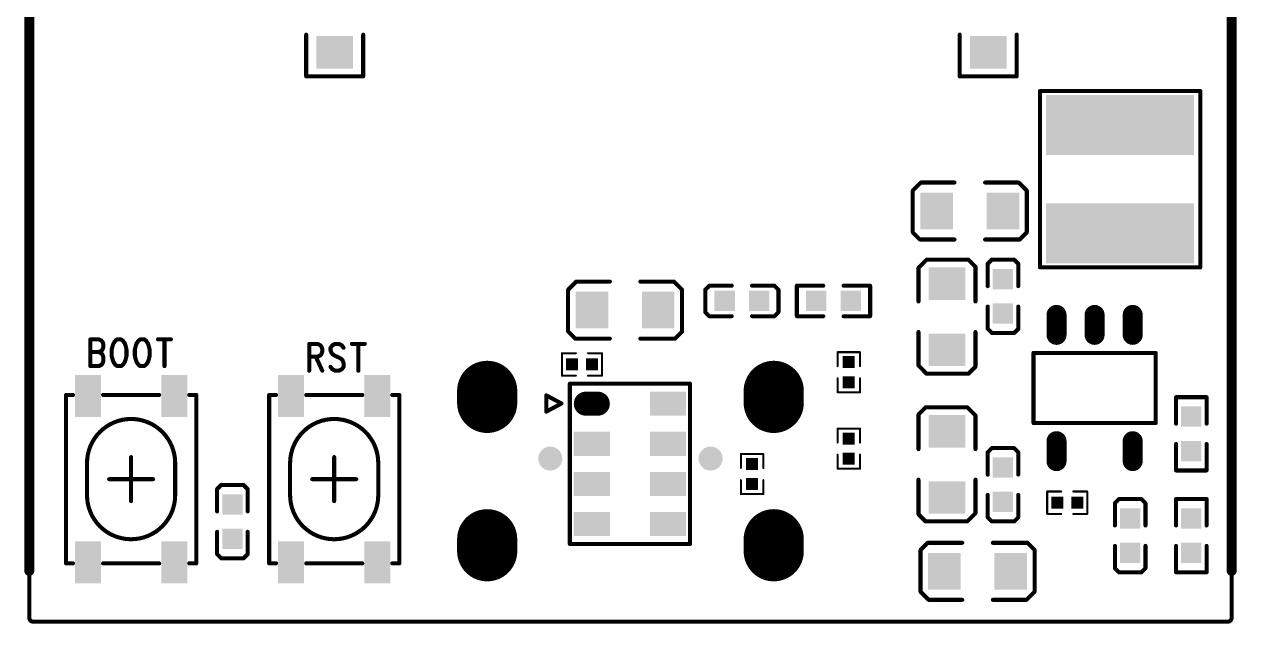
# Model space of a CAD drawing. Header units: millimetres. Extents: x 19.68 to 21.81, y 15.74 to 18.76.
# Drawn here: x 19.68 to 20.871, y 15.746 to 16.335 of the extents above; entities that cross this region are included whole.
import ezdxf

# ---------------------------------------------------------------- set-up
doc = ezdxf.new("R2010")
doc.units = ezdxf.units.MM
doc.header["$MEASUREMENT"] = 0
doc.layers.get('0').update_dxf_attribs({"linetype": 'CONTINUOUS', "lineweight": 0})
doc.layers.add('01_TOP_PHO', color=90, linetype='CONTINUOUS', lineweight=0)

# ---------------------------------------------------------------- blocks, each defined once
blk = doc.blocks.new('SQUARE_4')
blk.add_solid([(0.01, 0.01), (0.01, -0.01), (-0.01, 0.01), (-0.01, -0.01)])
blk = doc.blocks.new('RECTANGLE_6')
blk.add_solid([(0.016, 0.018), (0.016, -0.018), (-0.016, 0.018), (-0.016, -0.018)])
blk = doc.blocks.new('RECTANGLE_12')
blk.add_solid([(0.018, 0.016), (0.018, -0.016), (-0.018, 0.016), (-0.018, -0.016)])
blk = doc.blocks.new('OBLONG_13')
at = {"lineweight": 211, "const_width": 0.0197}
blk.add_lwpolyline([(0, 0.0098), (0, -0.0098)], dxfattribs=at)
at = {"lineweight": 211, "const_width": 0.00984}
for points in [[(-0.0049, 0.0098), (-0.0049, 0.0098, 1), (0.0049, 0.0098, 1), (-0.0049, 0.0098)], [(-0.0049, -0.0098), (-0.0049, -0.0098, 1), (0.0049, -0.0098, 1), (-0.0049, -0.0098)]]:
    blk.add_lwpolyline(points, format="xyb", dxfattribs=at)
blk = doc.blocks.new('SQUARE_18')
blk.add_solid([(0.0059, 0.0059), (0.0059, -0.0059), (-0.0059, 0.0059), (-0.0059, -0.0059)])
blk = doc.blocks.new('RECTANGLE_19')
blk.add_solid([(0.0728, 0.0295), (0.0728, -0.0295), (-0.0728, 0.0295), (-0.0728, -0.0295)])
blk = doc.blocks.new('RECTANGLE_20')
blk.add_solid([(0.0128, 0.0207), (0.0128, -0.0207), (-0.0128, 0.0207), (-0.0128, -0.0207)])
blk = doc.blocks.new('OBLONG_21')
at = {"lineweight": 211, "const_width": 0.0591}
blk.add_lwpolyline([(0, 0.0059), (0, -0.0059)], dxfattribs=at)
at = {"lineweight": 211, "const_width": 0.0295}
for points in [[(-0.0148, 0.0059), (-0.0148, 0.0059, 1), (0.0148, 0.0059, 1), (-0.0148, 0.0059)], [(-0.0148, -0.0059), (-0.0148, -0.0059, 1), (0.0148, -0.0059, 1), (-0.0148, -0.0059)]]:
    blk.add_lwpolyline(points, format="xyb", dxfattribs=at)
blk = doc.blocks.new('ROUND_23')
h = blk.add_hatch(color=256)
edge = h.paths.add_edge_path(flags=0)
edge.add_arc((0, 0), 0.0118, 0, 360)
blk = doc.blocks.new('OBLONG_28')
at = {"lineweight": 211, "const_width": 0.0236}
blk.add_lwpolyline([(0.0059, 0), (-0.0059, 0)], dxfattribs=at)
at = {"lineweight": 211, "const_width": 0.0118}
for points in [[(-0.0118, 0), (-0.0118, 0, 1), (0, 0, 1), (-0.0118, 0)], [(0, 0), (0, 0, 1), (0.0118, 0, 1), (0, 0)]]:
    blk.add_lwpolyline(points, format="xyb", dxfattribs=at)
blk = doc.blocks.new('RECTANGLE_29')
blk.add_solid([(0.0177, 0.0118), (0.0177, -0.0118), (-0.0177, 0.0118), (-0.0177, -0.0118)])
blk = doc.blocks.new('ROUND_14')
h = blk.add_hatch(color=256)
edge = h.paths.add_edge_path(flags=0)
edge.add_arc((0, 0), 0.0005, 0, 360)
blk = doc.blocks.new('ROUND_5')
h = blk.add_hatch(color=256)
edge = h.paths.add_edge_path(flags=0)
edge.add_arc((0, 0), 0.005, 0, 360)
blk = doc.blocks.new('ROUND_11')
h = blk.add_hatch(color=256)
edge = h.paths.add_edge_path(flags=0)
edge.add_arc((0, 0), 0.002, 0, 360)
blk = doc.blocks.new('ROUND_16')
h = blk.add_hatch(color=256)
edge = h.paths.add_edge_path(flags=0)
edge.add_arc((0, 0), 0.001, 0, 360)

msp = doc.modelspace()

# ---------------------------------------------------------------- linework, layer by layer
at = {"layer": '01_TOP_PHO', "lineweight": 211}
for points, const_width in [([(19.685, 15.798), (19.685, 18.75)], 0.01), ([(20.8661, 15.798), (20.8661, 18.75)], 0.01), ([(19.685, 18.1063), (19.685, 15.752)], 0.004), ([(20.8661, 15.752), (20.8661, 18.1063)], 0.004), ([(19.957, 16.2835), (19.957, 16.3245)], 0.004), ([(20.013, 16.3245), (20.013, 16.2835)], 0.004), ([(20.599, 16.2835), (20.599, 16.3245)], 0.004), ([(20.655, 16.3245), (20.655, 16.2835)], 0.004), ([(20.013, 16.2835), (19.957, 16.2835)], 0.004), ([(20.655, 16.2835), (20.599, 16.2835)], 0.004), ([(20.6778, 16.0959), (20.6778, 16.2691)], 0.004), ([(20.6778, 16.2691), (20.8353, 16.2691)], 0.004), ([(20.8353, 16.2691), (20.8353, 16.0959)], 0.004), ([(20.5529, 16.1713), (20.5609, 16.1793)], 0.004), ([(20.5609, 16.1793), (20.5939, 16.1793)], 0.004), ([(20.6569, 16.1793), (20.6239, 16.1793)], 0.004), ([(20.6649, 16.1713), (20.6569, 16.1793)], 0.004), ([(20.5529, 16.1303), (20.5529, 16.1713)], 0.004), ([(20.6649, 16.1303), (20.6649, 16.1713)], 0.004), ([(20.5599, 16.1233), (20.5529, 16.1303)], 0.004), ([(20.6579, 16.1233), (20.6649, 16.1303)], 0.004), ([(20.5939, 16.1233), (20.5599, 16.1233)], 0.004), ([(20.6239, 16.1233), (20.6579, 16.1233)], 0.004), ([(20.5665, 16.1035), (20.5585, 16.0955)], 0.004), ([(20.6075, 16.1035), (20.5665, 16.1035)], 0.004), ([(20.6145, 16.0965), (20.6075, 16.1035)], 0.004), ([(20.6305, 16.1035), (20.6265, 16.0995)], 0.004), ([(20.6525, 16.1035), (20.6305, 16.1035)], 0.004), ([(20.6565, 16.0995), (20.6525, 16.1035)], 0.004), ([(20.5585, 16.0955), (20.5585, 16.0625)], 0.004), ([(20.6145, 16.0625), (20.6145, 16.0965)], 0.004), ([(20.6265, 16.0995), (20.6265, 16.0775)], 0.004), ([(20.6565, 16.0775), (20.6565, 16.0995)], 0.004), ([(20.8353, 16.0959), (20.6778, 16.0959)], 0.004), ([(20.2143, 16.074), (20.2223, 16.082)], 0.004), ([(20.2223, 16.082), (20.2553, 16.082)], 0.004), ([(20.3183, 16.082), (20.2853, 16.082)], 0.004), ([(20.3263, 16.074), (20.3183, 16.082)], 0.004), ([(20.349, 16.0739), (20.3532, 16.078)], 0.004), ([(20.3532, 16.078), (20.375, 16.078)], 0.004), ([(20.417, 16.078), (20.395, 16.078)], 0.004), ([(20.421, 16.074), (20.417, 16.078)], 0.004), ([(20.465, 16.078), (20.439, 16.078)], 0.004), ([(20.439, 16.078), (20.439, 16.048)], 0.004), ([(20.485, 16.078), (20.511, 16.078)], 0.004), ([(20.511, 16.078), (20.511, 16.048)], 0.004), ([(20.2143, 16.033), (20.2143, 16.074)], 0.004), ([(20.3263, 16.033), (20.3263, 16.074)], 0.004), ([(20.349, 16.052), (20.349, 16.0739)], 0.004), ([(20.421, 16.052), (20.421, 16.074)], 0.004), ([(20.6265, 16.0357), (20.6265, 16.0575)], 0.004), ([(20.6565, 16.0575), (20.6565, 16.0355)], 0.004), ([(20.353, 16.048), (20.349, 16.052)], 0.004), ([(20.375, 16.048), (20.353, 16.048)], 0.004), ([(20.395, 16.048), (20.417, 16.048)], 0.004), ([(20.417, 16.048), (20.421, 16.052)], 0.004), ([(20.439, 16.048), (20.465, 16.048)], 0.004), ([(20.511, 16.048), (20.485, 16.048)], 0.004), ([(20.2213, 16.026), (20.2143, 16.033)], 0.004), ([(20.3193, 16.026), (20.3263, 16.033)], 0.004), ([(20.5585, 15.9995), (20.5585, 16.0325)], 0.004), ([(20.6145, 16.0325), (20.6145, 15.9985)], 0.004), ([(20.6307, 16.0315), (20.6265, 16.0357)], 0.004), ([(20.6525, 16.0315), (20.6307, 16.0315)], 0.004), ([(20.6565, 16.0355), (20.6525, 16.0315)], 0.004), ([(19.745, 16.0253), (19.745, 15.999)], 0.004), ([(19.745, 16.0253), (19.7532, 16.0253)], 0.004), ([(19.7532, 16.0253), (19.7559, 16.024)], 0.004), ([(19.7559, 16.024), (19.7569, 16.0228)], 0.004), ([(19.7569, 16.0228), (19.7578, 16.0203)], 0.004), ([(19.7578, 16.0203), (19.7578, 16.0178)], 0.004), ([(19.7669, 16.019), (19.7659, 16.0153)], 0.004), ([(19.7678, 16.0215), (19.7669, 16.019)], 0.004), ([(19.7696, 16.024), (19.7678, 16.0215)], 0.004), ([(19.7714, 16.0253), (19.7696, 16.024)], 0.004), ([(19.775, 16.0253), (19.7714, 16.0253)], 0.004), ([(19.7769, 16.024), (19.775, 16.0253)], 0.004), ([(19.7787, 16.0215), (19.7769, 16.024)], 0.004), ([(19.7796, 16.019), (19.7787, 16.0215)], 0.004), ([(19.7805, 16.0153), (19.7796, 16.019)], 0.004), ([(19.7896, 16.019), (19.7887, 16.0153)], 0.004), ([(19.7905, 16.0215), (19.7896, 16.019)], 0.004), ([(19.7923, 16.024), (19.7905, 16.0215)], 0.004), ([(19.7941, 16.0253), (19.7923, 16.024)], 0.004), ([(19.7978, 16.0253), (19.7941, 16.0253)], 0.004), ([(19.7996, 16.024), (19.7978, 16.0253)], 0.004), ([(19.8014, 16.0215), (19.7996, 16.024)], 0.004), ([(19.8023, 16.019), (19.8014, 16.0215)], 0.004), ([(19.8032, 16.0153), (19.8023, 16.019)], 0.004), ([(19.8114, 16.0253), (19.8241, 16.0253)], 0.004), ([(19.8178, 16.0253), (19.8178, 15.999)], 0.004), ([(19.96, 16.0208), (19.96, 15.9945)], 0.004), ([(19.96, 16.0208), (19.9682, 16.0208)], 0.004), ([(19.9682, 16.0208), (19.9709, 16.0195)], 0.004), ([(19.9709, 16.0195), (19.9719, 16.0183)], 0.004), ([(19.9828, 16.0195), (19.9809, 16.017)], 0.004), ([(19.9855, 16.0208), (19.9828, 16.0195)], 0.004), ([(19.9891, 16.0208), (19.9855, 16.0208)], 0.004), ([(19.9919, 16.0195), (19.9891, 16.0208)], 0.004), ([(19.9937, 16.017), (19.9919, 16.0195)], 0.004), ([(20.0019, 16.0208), (20.0146, 16.0208)], 0.004), ([(20.0082, 16.0208), (20.0082, 15.9945)], 0.004), ([(20.2553, 16.026), (20.2213, 16.026)], 0.004), ([(20.2853, 16.026), (20.3193, 16.026)], 0.004), ([(19.745, 16.0128), (19.7532, 16.0128)], 0.004), ([(19.7559, 16.014), (19.7532, 16.0128)], 0.004), ([(19.7532, 16.0128), (19.7559, 16.0115)], 0.004), ([(19.7569, 16.0153), (19.7559, 16.014)], 0.004), ([(19.7559, 16.0115), (19.7569, 16.0103)], 0.004), ([(19.7578, 16.0178), (19.7569, 16.0153)], 0.004), ([(19.7569, 16.0103), (19.7578, 16.0078)], 0.004), ([(19.7578, 16.0078), (19.7578, 16.004)], 0.004), ([(19.7659, 16.0153), (19.7659, 16.009)], 0.004), ([(19.7659, 16.009), (19.7669, 16.0053)], 0.004), ([(19.7796, 16.0053), (19.7805, 16.009)], 0.004), ([(19.7805, 16.009), (19.7805, 16.0153)], 0.004), ([(19.7887, 16.0153), (19.7887, 16.009)], 0.004), ([(19.7887, 16.009), (19.7896, 16.0053)], 0.004), ([(19.8023, 16.0053), (19.8032, 16.009)], 0.004), ([(19.8032, 16.009), (19.8032, 16.0153)], 0.004), ([(19.9682, 16.0083), (19.96, 16.0083)], 0.004), ([(19.9664, 16.0083), (19.9728, 15.9945)], 0.004), ([(19.9709, 16.0095), (19.9682, 16.0083)], 0.004), ([(19.9719, 16.0108), (19.9709, 16.0095)], 0.004), ([(19.9719, 16.0183), (19.9728, 16.0158)], 0.004), ([(19.9728, 16.0133), (19.9719, 16.0108)], 0.004), ([(19.9728, 16.0158), (19.9728, 16.0133)], 0.004), ([(19.9809, 16.017), (19.9809, 16.0145)], 0.004), ([(19.9809, 16.0145), (19.9819, 16.012)], 0.004), ([(19.9819, 16.012), (19.9828, 16.0108)], 0.004), ([(19.9828, 16.0108), (19.9846, 16.0095)], 0.004), ([(19.9846, 16.0095), (19.99, 16.007)], 0.004), ([(19.99, 16.007), (19.9919, 16.0058)], 0.004), ([(20.222, 16.0117), (20.2082, 16.0117)], 0.002), ([(20.2082, 16.0117), (20.2082, 15.9896)], 0.002), ([(20.2338, 16.0117), (20.2476, 16.0117)], 0.002), ([(20.2476, 16.0117), (20.2476, 15.9896)], 0.002), ([(20.5011, 16.0127), (20.479, 16.0127)], 0.002), ([(20.479, 16.0127), (20.479, 15.9989)], 0.002), ([(20.5011, 15.9989), (20.5011, 16.0127)], 0.002), ([(20.7916, 16.012), (20.6715, 16.012)], 0.004), ([(20.6715, 16.012), (20.6715, 15.9431)], 0.004), ([(20.7916, 15.9431), (20.7916, 16.012)], 0.004), ([(19.7532, 15.999), (19.745, 15.999)], 0.004), ([(19.7559, 16.0003), (19.7532, 15.999)], 0.004), ([(19.7569, 16.0015), (19.7559, 16.0003)], 0.004), ([(19.7578, 16.004), (19.7569, 16.0015)], 0.004), ([(19.7669, 16.0053), (19.7678, 16.0028)], 0.004), ([(19.7678, 16.0028), (19.7696, 16.0003)], 0.004), ([(19.7696, 16.0003), (19.7714, 15.999)], 0.004), ([(19.7714, 15.999), (19.775, 15.999)], 0.004), ([(19.775, 15.999), (19.7769, 16.0003)], 0.004), ([(19.7769, 16.0003), (19.7787, 16.0028)], 0.004), ([(19.7787, 16.0028), (19.7796, 16.0053)], 0.004), ([(19.7896, 16.0053), (19.7905, 16.0028)], 0.004), ([(19.7905, 16.0028), (19.7923, 16.0003)], 0.004), ([(19.7923, 16.0003), (19.7941, 15.999)], 0.004), ([(19.7941, 15.999), (19.7978, 15.999)], 0.004), ([(19.7978, 15.999), (19.7996, 16.0003)], 0.004), ([(19.7996, 16.0003), (19.8014, 16.0028)], 0.004), ([(19.8014, 16.0028), (19.8023, 16.0053)], 0.004), ([(19.9828, 15.9958), (19.9809, 15.9983)], 0.004), ([(19.9855, 15.9945), (19.9828, 15.9958)], 0.004), ([(19.9891, 15.9945), (19.9855, 15.9945)], 0.004), ([(19.9919, 15.9958), (19.9891, 15.9945)], 0.004), ([(19.9919, 16.0058), (19.9928, 16.0045)], 0.004), ([(19.9937, 15.9983), (19.9919, 15.9958)], 0.004), ([(19.9928, 16.0045), (19.9937, 16.002)], 0.004), ([(19.9937, 16.002), (19.9937, 15.9983)], 0.004), ([(20.5665, 15.9915), (20.5585, 15.9995)], 0.004), ([(20.6145, 15.9985), (20.6075, 15.9915)], 0.004), ([(20.2082, 15.9896), (20.222, 15.9896)], 0.002), ([(20.2476, 15.9896), (20.2338, 15.9896)], 0.002), ([(20.479, 15.9733), (20.479, 15.9871)], 0.002), ([(20.5011, 15.9871), (20.5011, 15.9733)], 0.002), ([(20.6075, 15.9915), (20.5665, 15.9915)], 0.004), ([(19.7211, 15.9707), (19.7211, 15.8053)], 0.004), ([(19.7211, 15.9707), (19.7279, 15.9707)], 0.004), ([(19.8126, 15.9707), (19.7575, 15.9707)], 0.004), ([(19.8421, 15.9707), (19.849, 15.9707)], 0.004), ([(19.849, 15.8053), (19.849, 15.9707)], 0.004), ([(19.9206, 15.9707), (19.9206, 15.8053)], 0.004), ([(19.9206, 15.9707), (19.9274, 15.9707)], 0.004), ([(20.0121, 15.9707), (19.957, 15.9707)], 0.004), ([(20.0416, 15.9707), (20.0485, 15.9707)], 0.004), ([(20.0485, 15.8053), (20.0485, 15.9707)], 0.004), ([(20.216, 15.9818), (20.216, 15.8243)], 0.004), ([(20.3341, 15.9818), (20.216, 15.9818)], 0.004), ([(20.3341, 15.8243), (20.3341, 15.9818)], 0.004), ([(20.3341, 15.9818), (20.3341, 15.9818)], 0.004), ([(20.5011, 15.9733), (20.479, 15.9733)], 0.002), ([(20.2078, 15.9623), (20.1928, 15.9703)], 0.004), ([(20.1928, 15.9703), (20.1928, 15.9543)], 0.004), ([(20.1928, 15.9543), (20.2078, 15.9623)], 0.004), ([(20.8115, 15.9425), (20.8115, 15.9685)], 0.004), ([(20.8115, 15.9685), (20.8415, 15.9685)], 0.004), ([(20.8415, 15.9685), (20.8415, 15.9425)], 0.004), ([(20.5585, 15.9515), (20.5655, 15.9585)], 0.004), ([(20.5585, 15.9175), (20.5585, 15.9515)], 0.004), ([(20.5655, 15.9585), (20.6065, 15.9585)], 0.004), ([(20.6065, 15.9585), (20.6145, 15.9505)], 0.004), ([(20.6145, 15.9505), (20.6145, 15.9175)], 0.004), ([(20.479, 15.9239), (20.479, 15.9377)], 0.002), ([(20.479, 15.9377), (20.5011, 15.9377)], 0.002), ([(20.5011, 15.9377), (20.5011, 15.9239)], 0.002), ([(20.6715, 15.9431), (20.7916, 15.9431)], 0.004), ([(20.384, 15.8989), (20.384, 15.9127)], 0.002), ([(20.384, 15.9127), (20.4061, 15.9127)], 0.002), ([(20.4061, 15.9127), (20.4061, 15.8989)], 0.002), ([(20.6265, 15.9145), (20.6305, 15.9185)], 0.004), ([(20.6265, 15.8925), (20.6265, 15.9145)], 0.004), ([(20.6305, 15.9185), (20.6524, 15.9185)], 0.004), ([(20.6524, 15.9185), (20.6565, 15.9144)], 0.004), ([(20.6565, 15.9144), (20.6565, 15.8925)], 0.004), ([(20.8115, 15.9225), (20.8115, 15.8965)], 0.004), ([(20.8415, 15.8965), (20.8415, 15.9225)], 0.004), ([(19.7417, 15.8723), (19.7417, 15.9038)], 0.004), ([(19.785, 15.8664), (19.785, 15.9097)], 0.004), ([(19.8283, 15.9038), (19.8283, 15.8723)], 0.004), ([(19.9412, 15.8723), (19.9412, 15.9038)], 0.004), ([(19.9845, 15.8664), (19.9845, 15.9097)], 0.004), ([(20.0278, 15.9038), (20.0278, 15.8723)], 0.004), ([(20.479, 15.9121), (20.479, 15.8983)], 0.002), ([(20.5011, 15.8983), (20.5011, 15.9121)], 0.002), ([(19.7634, 15.888), (19.8067, 15.888)], 0.004), ([(19.9629, 15.888), (20.0062, 15.888)], 0.004), ([(20.479, 15.8983), (20.5011, 15.8983)], 0.002), ([(20.5585, 15.8875), (20.5585, 15.8535)], 0.004), ([(20.6145, 15.8545), (20.6145, 15.8875)], 0.004), ([(20.8115, 15.8965), (20.8415, 15.8965)], 0.004), ([(19.8695, 15.8783), (19.8735, 15.8823)], 0.004), ([(19.8695, 15.8563), (19.8695, 15.8783)], 0.004), ([(19.8735, 15.8823), (19.8954, 15.8823)], 0.004), ([(19.8954, 15.8823), (19.8995, 15.8782)], 0.004), ([(19.8995, 15.8782), (19.8995, 15.8563)], 0.004), ([(20.384, 15.8871), (20.384, 15.8733)], 0.002), ([(20.4061, 15.8733), (20.4061, 15.8871)], 0.002), ([(20.384, 15.8733), (20.4061, 15.8733)], 0.002), ([(20.6265, 15.8725), (20.6265, 15.8505)], 0.004), ([(20.6565, 15.8505), (20.6565, 15.8725)], 0.004), ([(20.6987, 15.8759), (20.6849, 15.8759)], 0.002), ([(20.6849, 15.8759), (20.6849, 15.8539)], 0.002), ([(20.7105, 15.8759), (20.7243, 15.8759)], 0.002), ([(20.7243, 15.8759), (20.7243, 15.8539)], 0.002), ([(20.7515, 15.8645), (20.7555, 15.8685)], 0.004), ([(20.7515, 15.8425), (20.7515, 15.8645)], 0.004), ([(20.7555, 15.8685), (20.7774, 15.8685)], 0.004), ([(20.7774, 15.8685), (20.7815, 15.8644)], 0.004), ([(20.7815, 15.8644), (20.7815, 15.8425)], 0.004), ([(20.8115, 15.8425), (20.8115, 15.8685)], 0.004), ([(20.8115, 15.8685), (20.8415, 15.8685)], 0.004), ([(20.8415, 15.8685), (20.8415, 15.8425)], 0.004), ([(20.5585, 15.8535), (20.5655, 15.8465)], 0.004), ([(20.6065, 15.8465), (20.6145, 15.8545)], 0.004), ([(20.6849, 15.8539), (20.6987, 15.8539)], 0.002), ([(20.7243, 15.8539), (20.7105, 15.8539)], 0.002), ([(20.5655, 15.8465), (20.6065, 15.8465)], 0.004), ([(20.6265, 15.8505), (20.6305, 15.8465)], 0.004), ([(20.6305, 15.8465), (20.6525, 15.8465)], 0.004), ([(20.6525, 15.8465), (20.6565, 15.8505)], 0.004), ([(19.8695, 15.8363), (19.8695, 15.8143)], 0.004), ([(19.8995, 15.8143), (19.8995, 15.8363)], 0.004), ([(20.216, 15.8243), (20.3341, 15.8243)], 0.004), ([(20.3341, 15.8243), (20.3341, 15.8243)], 0.004), ([(20.5675, 15.8255), (20.5605, 15.8185)], 0.004), ([(20.5605, 15.8185), (20.5605, 15.7775)], 0.004), ([(20.6015, 15.8255), (20.5675, 15.8255)], 0.004), ([(20.6315, 15.8255), (20.6655, 15.8255)], 0.004), ([(20.6655, 15.8255), (20.6725, 15.8185)], 0.004), ([(20.6725, 15.8185), (20.6725, 15.7775)], 0.004), ([(20.7515, 15.8225), (20.7515, 15.8005)], 0.004), ([(20.7815, 15.8005), (20.7815, 15.8225)], 0.004), ([(20.8115, 15.8225), (20.8115, 15.7965)], 0.004), ([(20.8415, 15.7965), (20.8415, 15.8225)], 0.004), ([(19.7211, 15.8053), (19.7279, 15.8053)], 0.004), ([(19.7575, 15.8053), (19.8126, 15.8053)], 0.004), ([(19.8421, 15.8053), (19.849, 15.8053)], 0.004), ([(19.8695, 15.8143), (19.8735, 15.8103)], 0.004), ([(19.8735, 15.8103), (19.8955, 15.8103)], 0.004), ([(19.8955, 15.8103), (19.8995, 15.8143)], 0.004), ([(19.9206, 15.8053), (19.9274, 15.8053)], 0.004), ([(19.957, 15.8053), (20.0121, 15.8053)], 0.004), ([(20.0416, 15.8053), (20.0485, 15.8053)], 0.004), ([(20.7515, 15.8005), (20.7555, 15.7965)], 0.004), ([(20.7555, 15.7965), (20.7775, 15.7965)], 0.004), ([(20.7775, 15.7965), (20.7815, 15.8005)], 0.004), ([(20.8115, 15.7965), (20.8415, 15.7965)], 0.004), ([(20.5605, 15.7775), (20.5685, 15.7695)], 0.004), ([(20.5685, 15.7695), (20.6015, 15.7695)], 0.004), ([(20.6645, 15.7695), (20.6315, 15.7695)], 0.004), ([(20.6725, 15.7775), (20.6645, 15.7695)], 0.004), ([(19.685, 15.748), (19.6851, 15.748)], 0.001), ([(19.689, 15.748), (20.8622, 15.748)], 0.004), ([(20.8661, 15.748), (20.8662, 15.748)], 0.001), ([(20.8661, 15.748), (20.8662, 15.748)], 0.001)]:
    msp.add_lwpolyline(points, dxfattribs=dict(at, const_width=const_width))
at = {"layer": '01_TOP_PHO', "lineweight": 211, "const_width": 0.004}
for points in [[(19.8283, 15.9038, 1), (19.7417, 15.9038)], [(20.0278, 15.9038, 1), (19.9412, 15.9038)], [(19.7417, 15.8723, 1), (19.8283, 15.8723)], [(19.9412, 15.8723, 1), (20.0278, 15.8723)], [(19.685, 15.752, 0.414214), (19.689, 15.748)], [(20.8622, 15.748, 0.414214), (20.8661, 15.752)]]:
    msp.add_lwpolyline(points, format="xyb", dxfattribs=at)

# ---------------------------------------------------------------- block references
at = {"layer": '01_TOP_PHO'}
for name, p in [('ROUND_11', (19.957, 16.3245)), ('RECTANGLE_12', (19.985, 16.307)), ('ROUND_11', (20.013, 16.3245)), ('ROUND_11', (20.599, 16.3245)), ('RECTANGLE_12', (20.627, 16.307)), ('ROUND_11', (20.655, 16.3245)), ('ROUND_11', (19.957, 16.2835)), ('ROUND_11', (20.013, 16.2835)), ('ROUND_11', (20.599, 16.2835)), ('ROUND_11', (20.655, 16.2835)), ('ROUND_11', (20.6778, 16.2691)), ('ROUND_11', (20.8353, 16.2691)), ('RECTANGLE_19', (20.7565, 16.2357)), ('ROUND_11', (20.5609, 16.1793)), ('ROUND_11', (20.5939, 16.1793)), ('ROUND_11', (20.6239, 16.1793)), ('ROUND_11', (20.6569, 16.1793)), ('ROUND_11', (20.5529, 16.1713)), ('RECTANGLE_6', (20.5764, 16.1513)), ('RECTANGLE_6', (20.6414, 16.1513)), ('ROUND_11', (20.6649, 16.1713)), ('RECTANGLE_19', (20.7565, 16.1294)), ('ROUND_11', (20.5529, 16.1303)), ('ROUND_11', (20.6649, 16.1303)), ('ROUND_11', (20.5599, 16.1233)), ('ROUND_11', (20.5939, 16.1233)), ('ROUND_11', (20.6239, 16.1233)), ('ROUND_11', (20.6579, 16.1233)), ('ROUND_11', (20.5665, 16.1035)), ('ROUND_11', (20.6075, 16.1035)), ('ROUND_11', (20.6305, 16.1035)), ('ROUND_11', (20.6525, 16.1035)), ('ROUND_11', (20.5585, 16.0955)), ('RECTANGLE_12', (20.5865, 16.08)), ('ROUND_11', (20.6145, 16.0965)), ('ROUND_11', (20.6265, 16.0995)), ('SQUARE_4', (20.6415, 16.0844)), ('ROUND_11', (20.6565, 16.0995)), ('ROUND_11', (20.6778, 16.0959)), ('ROUND_11', (20.6778, 16.0959)), ('ROUND_11', (20.8353, 16.0959)), ('ROUND_11', (20.2223, 16.082)), ('ROUND_11', (20.2553, 16.082)), ('ROUND_11', (20.2853, 16.082)), ('ROUND_11', (20.3183, 16.082)), ('ROUND_11', (20.3532, 16.078)), ('ROUND_11', (20.375, 16.078)), ('ROUND_11', (20.395, 16.078)), ('ROUND_11', (20.417, 16.078)), ('ROUND_11', (20.439, 16.078)), ('ROUND_11', (20.465, 16.078)), ('ROUND_11', (20.485, 16.078)), ('ROUND_11', (20.511, 16.078)), ('ROUND_11', (20.2143, 16.074)), ('RECTANGLE_6', (20.2378, 16.054)), ('RECTANGLE_6', (20.3028, 16.054)), ('ROUND_11', (20.3263, 16.074)), ('ROUND_11', (20.349, 16.0739)), ('SQUARE_4', (20.3681, 16.063)), ('SQUARE_4', (20.4019, 16.063)), ('ROUND_11', (20.421, 16.074)), ('SQUARE_4', (20.4581, 16.063)), ('SQUARE_4', (20.4919, 16.063)), ('ROUND_11', (20.6265, 16.0775)), ('ROUND_11', (20.6565, 16.0775)), ('ROUND_11', (20.5585, 16.0625)), ('ROUND_11', (20.6145, 16.0625)), ('ROUND_11', (20.6265, 16.0575)), ('SQUARE_4', (20.6415, 16.0506)), ('ROUND_11', (20.6565, 16.0575)), ('OBLONG_13', (20.6941, 16.0395)), ('OBLONG_13', (20.7315, 16.0395)), ('OBLONG_13', (20.7689, 16.0395)), ('ROUND_11', (20.349, 16.052)), ('ROUND_11', (20.353, 16.048)), ('ROUND_11', (20.375, 16.048)), ('ROUND_11', (20.395, 16.048)), ('ROUND_11', (20.417, 16.048)), ('ROUND_11', (20.421, 16.052)), ('ROUND_11', (20.439, 16.048)), ('ROUND_11', (20.465, 16.048)), ('ROUND_11', (20.485, 16.048)), ('ROUND_11', (20.511, 16.048)), ('ROUND_11', (20.2143, 16.033)), ('ROUND_11', (20.3263, 16.033)), ('ROUND_11', (20.5585, 16.0325)), ('ROUND_11', (20.6145, 16.0325)), ('ROUND_11', (20.6265, 16.0357)), ('ROUND_11', (20.6307, 16.0315)), ('ROUND_11', (20.6525, 16.0315)), ('ROUND_11', (20.6565, 16.0355)), ('ROUND_11', (19.745, 16.0253)), ('ROUND_11', (19.745, 16.0253)), ('ROUND_11', (19.7532, 16.0253)), ('ROUND_11', (19.7559, 16.024)), ('ROUND_11', (19.7569, 16.0228)), ('ROUND_11', (19.7578, 16.0203)), ('ROUND_11', (19.7669, 16.019)), ('ROUND_11', (19.7678, 16.0215)), ('ROUND_11', (19.7696, 16.024)), ('ROUND_11', (19.7714, 16.0253)), ('ROUND_11', (19.7714, 16.0253)), ('ROUND_11', (19.775, 16.0253)), ('ROUND_11', (19.7769, 16.024)), ('ROUND_11', (19.7787, 16.0215)), ('ROUND_11', (19.7796, 16.019)), ('ROUND_11', (19.7896, 16.019)), ('ROUND_11', (19.7905, 16.0215)), ('ROUND_11', (19.7923, 16.024)), ('ROUND_11', (19.7941, 16.0253)), ('ROUND_11', (19.7941, 16.0253)), ('ROUND_11', (19.7978, 16.0253)), ('ROUND_11', (19.7996, 16.024)), ('ROUND_11', (19.8014, 16.0215)), ('ROUND_11', (19.8023, 16.019)), ('ROUND_11', (19.8114, 16.0253)), ('ROUND_11', (19.8178, 16.0253)), ('ROUND_11', (19.8241, 16.0253)), ('ROUND_11', (19.96, 16.0208)), ('ROUND_11', (19.96, 16.0208)), ('ROUND_11', (19.9682, 16.0208)), ('ROUND_11', (19.9709, 16.0195)), ('ROUND_11', (19.9828, 16.0195)), ('ROUND_11', (19.9855, 16.0208)), ('ROUND_11', (19.9891, 16.0208)), ('ROUND_11', (19.9919, 16.0195)), ('ROUND_11', (20.0019, 16.0208)), ('ROUND_11', (20.0082, 16.0208)), ('ROUND_11', (20.0146, 16.0208)), ('ROUND_11', (20.2213, 16.026)), ('ROUND_11', (20.2553, 16.026)), ('ROUND_11', (20.2853, 16.026)), ('ROUND_11', (20.3193, 16.026)), ('RECTANGLE_12', (20.5865, 16.015)), ('ROUND_11', (19.745, 16.0128)), ('ROUND_11', (19.7532, 16.0128)), ('ROUND_11', (19.7532, 16.0128)), ('ROUND_11', (19.7559, 16.014)), ('ROUND_11', (19.7559, 16.0115)), ('ROUND_11', (19.7569, 16.0153)), ('ROUND_11', (19.7569, 16.0103)), ('ROUND_11', (19.7578, 16.0178)), ('ROUND_11', (19.7578, 16.0078)), ('ROUND_11', (19.7659, 16.0153)), ('ROUND_11', (19.7659, 16.009)), ('ROUND_11', (19.7805, 16.0153)), ('ROUND_11', (19.7805, 16.009)), ('ROUND_11', (19.7887, 16.0153)), ('ROUND_11', (19.7887, 16.009)), ('ROUND_11', (19.8032, 16.0153)), ('ROUND_11', (19.8032, 16.009)), ('ROUND_11', (19.96, 16.0083)), ('ROUND_11', (19.9664, 16.0083)), ('ROUND_11', (19.9682, 16.0083)), ('ROUND_11', (19.9709, 16.0095)), ('ROUND_11', (19.9719, 16.0183)), ('ROUND_11', (19.9719, 16.0108)), ('ROUND_11', (19.9728, 16.0158)), ('ROUND_11', (19.9728, 16.0133)), ('ROUND_11', (19.9809, 16.017)), ('ROUND_11', (19.9809, 16.0145)), ('ROUND_11', (19.9819, 16.012)), ('ROUND_11', (19.9828, 16.0108)), ('ROUND_11', (19.9846, 16.0095)), ('ROUND_11', (19.99, 16.007)), ('ROUND_11', (19.9937, 16.017)), ('ROUND_16', (20.2082, 16.0117)), ('ROUND_16', (20.222, 16.0117)), ('ROUND_16', (20.2338, 16.0117)), ('ROUND_16', (20.2476, 16.0117)), ('ROUND_16', (20.479, 16.0127)), ('SQUARE_18', (20.49, 16.0029)), ('ROUND_16', (20.5011, 16.0127)), ('ROUND_11', (20.6715, 16.012)), ('ROUND_11', (20.7916, 16.012)), ('ROUND_11', (20.7916, 16.012)), ('ROUND_11', (19.745, 15.999)), ('ROUND_11', (19.745, 15.999)), ('ROUND_11', (19.7532, 15.999)), ('ROUND_11', (19.7559, 16.0003)), ('ROUND_11', (19.7569, 16.0015)), ('ROUND_11', (19.7578, 16.004)), ('ROUND_11', (19.7669, 16.0053)), ('ROUND_11', (19.7678, 16.0028)), ('ROUND_11', (19.7696, 16.0003)), ('ROUND_11', (19.7714, 15.999)), ('ROUND_11', (19.775, 15.999)), ('ROUND_11', (19.7769, 16.0003)), ('ROUND_11', (19.7787, 16.0028)), ('ROUND_11', (19.7796, 16.0053)), ('ROUND_11', (19.7896, 16.0053)), ('ROUND_11', (19.7905, 16.0028)), ('ROUND_11', (19.7923, 16.0003)), ('ROUND_11', (19.7941, 15.999)), ('ROUND_11', (19.7978, 15.999)), ('ROUND_11', (19.7996, 16.0003)), ('ROUND_11', (19.8014, 16.0028)), ('ROUND_11', (19.8023, 16.0053)), ('ROUND_11', (19.8178, 15.999)), ('ROUND_11', (19.96, 15.9945)), ('ROUND_11', (19.9728, 15.9945)), ('ROUND_11', (19.9809, 15.9983)), ('ROUND_11', (19.9828, 15.9958)), ('ROUND_11', (19.9855, 15.9945)), ('ROUND_11', (19.9891, 15.9945)), ('ROUND_11', (19.9919, 16.0058)), ('ROUND_11', (19.9919, 15.9958)), ('ROUND_11', (19.9928, 16.0045)), ('ROUND_11', (19.9937, 16.002)), ('ROUND_11', (19.9937, 15.9983)), ('ROUND_11', (20.0082, 15.9945)), ('OBLONG_21', (20.1348, 15.9688)), ('SQUARE_18', (20.2181, 16.0006)), ('SQUARE_18', (20.2377, 16.0006)), ('OBLONG_21', (20.4163, 15.9688)), ('ROUND_16', (20.479, 15.9989)), ('ROUND_16', (20.5011, 15.9989)), ('ROUND_11', (20.5585, 15.9995)), ('ROUND_11', (20.6145, 15.9985)), ('RECTANGLE_20', (19.7427, 15.9697)), ('RECTANGLE_20', (19.8274, 15.9697)), ('RECTANGLE_20', (19.9422, 15.9697)), ('RECTANGLE_20', (20.0269, 15.9697)), ('ROUND_16', (20.2082, 15.9896)), ('ROUND_16', (20.222, 15.9896)), ('ROUND_16', (20.2338, 15.9896)), ('ROUND_16', (20.2476, 15.9896)), ('ROUND_16', (20.479, 15.9871)), ('SQUARE_18', (20.49, 15.9832)), ('ROUND_16', (20.5011, 15.9871)), ('ROUND_11', (20.5665, 15.9915)), ('ROUND_11', (20.6075, 15.9915)), ('ROUND_11', (19.7211, 15.9707)), ('ROUND_11', (19.7211, 15.9707)), ('ROUND_11', (19.7279, 15.9707)), ('ROUND_11', (19.7575, 15.9707)), ('ROUND_11', (19.8126, 15.9707)), ('ROUND_11', (19.8421, 15.9707)), ('ROUND_11', (19.849, 15.9707)), ('ROUND_11', (19.849, 15.9707)), ('ROUND_11', (19.9206, 15.9707)), ('ROUND_11', (19.9206, 15.9707)), ('ROUND_11', (19.9274, 15.9707)), ('ROUND_11', (19.957, 15.9707)), ('ROUND_11', (20.0121, 15.9707)), ('ROUND_11', (20.0416, 15.9707)), ('ROUND_11', (20.0485, 15.9707)), ('ROUND_11', (20.0485, 15.9707)), ('ROUND_11', (20.216, 15.9818)), ('ROUND_11', (20.216, 15.9818)), ('OBLONG_28', (20.2376, 15.9621)), ('RECTANGLE_29', (20.3124, 15.9621)), ('ROUND_11', (20.3341, 15.9818)), ('ROUND_11', (20.3341, 15.9818)), ('ROUND_16', (20.479, 15.9733)), ('ROUND_16', (20.5011, 15.9733)), ('ROUND_11', (20.1928, 15.9703)), ('ROUND_11', (20.2078, 15.9623)), ('ROUND_11', (20.2078, 15.9623)), ('ROUND_11', (20.8115, 15.9685)), ('ROUND_11', (20.8415, 15.9685)), ('ROUND_11', (20.1928, 15.9543)), ('ROUND_11', (20.5585, 15.9515)), ('ROUND_11', (20.5655, 15.9585)), ('RECTANGLE_12', (20.5865, 15.935)), ('ROUND_11', (20.6065, 15.9585)), ('ROUND_11', (20.6145, 15.9505)), ('SQUARE_4', (20.8265, 15.9494)), ('ROUND_16', (20.479, 15.9377)), ('ROUND_16', (20.5011, 15.9377)), ('ROUND_11', (20.6715, 15.9431)), ('ROUND_11', (20.7916, 15.9431)), ('ROUND_11', (20.8115, 15.9425)), ('ROUND_11', (20.8415, 15.9425)), ('RECTANGLE_29', (20.2376, 15.9227)), ('RECTANGLE_29', (20.3124, 15.9227)), ('SQUARE_18', (20.49, 15.9279)), ('OBLONG_13', (20.6941, 15.9155)), ('OBLONG_13', (20.7689, 15.9155)), ('SQUARE_4', (20.8265, 15.9156)), ('ROUND_23', (20.1968, 15.9082)), ('ROUND_23', (20.3543, 15.9082)), ('ROUND_16', (20.384, 15.9127)), ('ROUND_16', (20.4061, 15.9127)), ('ROUND_16', (20.479, 15.9239)), ('SQUARE_18', (20.49, 15.9082)), ('ROUND_16', (20.5011, 15.9239)), ('ROUND_11', (20.5585, 15.9175)), ('ROUND_11', (20.6145, 15.9175)), ('ROUND_11', (20.6265, 15.9145)), ('ROUND_11', (20.6305, 15.9185)), ('ROUND_11', (20.6524, 15.9185)), ('ROUND_11', (20.6565, 15.9144)), ('ROUND_11', (20.8115, 15.9225)), ('ROUND_11', (20.8415, 15.9225)), ('ROUND_11', (19.7417, 15.9038)), ('ROUND_11', (19.7417, 15.9038)), ('ROUND_11', (19.785, 15.9097)), ('ROUND_11', (19.8283, 15.9038)), ('ROUND_11', (19.8283, 15.9038)), ('ROUND_11', (19.9412, 15.9038)), ('ROUND_11', (19.9412, 15.9038)), ('ROUND_11', (19.9845, 15.9097)), ('ROUND_11', (20.0278, 15.9038)), ('ROUND_11', (20.0278, 15.9038)), ('SQUARE_18', (20.395, 15.9029)), ('ROUND_16', (20.479, 15.9121)), ('ROUND_16', (20.5011, 15.9121)), ('SQUARE_4', (20.6415, 15.8994)), ('ROUND_11', (19.7634, 15.888)), ('ROUND_11', (19.8067, 15.888)), ('ROUND_11', (19.9629, 15.888)), ('ROUND_11', (20.0062, 15.888)), ('RECTANGLE_29', (20.2376, 15.8833)), ('RECTANGLE_29', (20.3124, 15.8833)), ('ROUND_16', (20.384, 15.8989)), ('ROUND_16', (20.4061, 15.8989)), ('ROUND_16', (20.479, 15.8983)), ('ROUND_16', (20.5011, 15.8983)), ('ROUND_11', (20.5585, 15.8875)), ('ROUND_11', (20.6145, 15.8875)), ('ROUND_11', (20.6265, 15.8925)), ('ROUND_11', (20.6565, 15.8925)), ('ROUND_11', (20.8115, 15.8965)), ('ROUND_11', (20.8415, 15.8965)), ('ROUND_11', (19.8695, 15.8783)), ('ROUND_11', (19.8735, 15.8823)), ('ROUND_11', (19.8954, 15.8823)), ('ROUND_11', (19.8995, 15.8782)), ('ROUND_16', (20.384, 15.8871)), ('SQUARE_18', (20.395, 15.8832)), ('ROUND_16', (20.4061, 15.8871)), ('RECTANGLE_12', (20.5865, 15.87)), ('ROUND_11', (19.7417, 15.8723)), ('ROUND_11', (19.7417, 15.8723)), ('ROUND_11', (19.785, 15.8664)), ('ROUND_11', (19.8283, 15.8723)), ('ROUND_11', (19.8283, 15.8723)), ('SQUARE_4', (19.8845, 15.8632)), ('ROUND_11', (19.9412, 15.8723)), ('ROUND_11', (19.9412, 15.8723)), ('ROUND_11', (19.9845, 15.8664)), ('ROUND_11', (20.0278, 15.8723)), ('ROUND_11', (20.0278, 15.8723)), ('ROUND_16', (20.384, 15.8733)), ('ROUND_16', (20.4061, 15.8733)), ('ROUND_11', (20.6265, 15.8725)), ('SQUARE_4', (20.6415, 15.8656)), ('ROUND_11', (20.6565, 15.8725)), ('ROUND_16', (20.6849, 15.8759)), ('SQUARE_18', (20.6948, 15.8649)), ('ROUND_16', (20.6987, 15.8759)), ('SQUARE_18', (20.7145, 15.8649)), ('ROUND_16', (20.7105, 15.8759)), ('ROUND_16', (20.7243, 15.8759)), ('ROUND_11', (20.7515, 15.8645)), ('ROUND_11', (20.7555, 15.8685)), ('ROUND_11', (20.7774, 15.8685)), ('ROUND_11', (20.7815, 15.8644)), ('ROUND_11', (20.8115, 15.8685)), ('ROUND_11', (20.8415, 15.8685)), ('ROUND_11', (19.8695, 15.8563)), ('ROUND_11', (19.8995, 15.8563)), ('OBLONG_21', (20.1348, 15.8231)), ('RECTANGLE_29', (20.2376, 15.844)), ('RECTANGLE_29', (20.3124, 15.844)), ('OBLONG_21', (20.4163, 15.8231)), ('ROUND_11', (20.5585, 15.8535)), ('ROUND_11', (20.6145, 15.8545)), ('ROUND_16', (20.6849, 15.8539)), ('ROUND_16', (20.6987, 15.8539)), ('ROUND_16', (20.7105, 15.8539)), ('ROUND_16', (20.7243, 15.8539)), ('SQUARE_4', (20.7665, 15.8494)), ('SQUARE_4', (20.8265, 15.8494)), ('ROUND_11', (20.5655, 15.8465)), ('ROUND_11', (20.6065, 15.8465)), ('ROUND_11', (20.6265, 15.8505)), ('ROUND_11', (20.6305, 15.8465)), ('ROUND_11', (20.6525, 15.8465)), ('ROUND_11', (20.6565, 15.8505)), ('ROUND_11', (20.7515, 15.8425)), ('ROUND_11', (20.7815, 15.8425)), ('ROUND_11', (20.8115, 15.8425)), ('ROUND_11', (20.8415, 15.8425)), ('ROUND_11', (19.8695, 15.8363)), ('SQUARE_4', (19.8845, 15.8294)), ('ROUND_11', (19.8995, 15.8363)), ('RECTANGLE_20', (19.7427, 15.8063)), ('RECTANGLE_20', (19.8274, 15.8063)), ('RECTANGLE_20', (19.9422, 15.8063)), ('RECTANGLE_20', (20.0269, 15.8063)), ('ROUND_11', (20.216, 15.8243)), ('ROUND_11', (20.3341, 15.8243)), ('ROUND_11', (20.3341, 15.8243)), ('ROUND_11', (20.5605, 15.8185)), ('ROUND_11', (20.5675, 15.8255)), ('ROUND_11', (20.6015, 15.8255)), ('ROUND_11', (20.6315, 15.8255)), ('ROUND_11', (20.6655, 15.8255)), ('ROUND_11', (20.6725, 15.8185)), ('ROUND_11', (20.7515, 15.8225)), ('SQUARE_4', (20.7665, 15.8156)), ('ROUND_11', (20.7815, 15.8225)), ('ROUND_11', (20.8115, 15.8225)), ('SQUARE_4', (20.8265, 15.8156)), ('ROUND_11', (20.8415, 15.8225)), ('ROUND_11', (19.7211, 15.8053)), ('ROUND_11', (19.7211, 15.8053)), ('ROUND_11', (19.7279, 15.8053)), ('ROUND_11', (19.7575, 15.8053)), ('ROUND_11', (19.8126, 15.8053)), ('ROUND_11', (19.8421, 15.8053)), ('ROUND_11', (19.849, 15.8053)), ('ROUND_11', (19.849, 15.8053)), ('ROUND_11', (19.8695, 15.8143)), ('ROUND_11', (19.8735, 15.8103)), ('ROUND_11', (19.8955, 15.8103)), ('ROUND_11', (19.8995, 15.8143)), ('ROUND_11', (19.9206, 15.8053)), ('ROUND_11', (19.9206, 15.8053)), ('ROUND_11', (19.9274, 15.8053)), ('ROUND_11', (19.957, 15.8053)), ('ROUND_11', (20.0121, 15.8053)), ('ROUND_11', (20.0416, 15.8053)), ('ROUND_11', (20.0485, 15.8053)), ('ROUND_11', (20.0485, 15.8053)), ('RECTANGLE_6', (20.584, 15.7975)), ('RECTANGLE_6', (20.649, 15.7975)), ('ROUND_5', (19.685, 15.798)), ('ROUND_11', (20.7515, 15.8005)), ('ROUND_11', (20.7555, 15.7965)), ('ROUND_11', (20.7775, 15.7965)), ('ROUND_11', (20.7815, 15.8005)), ('ROUND_11', (20.8115, 15.7965)), ('ROUND_11', (20.8415, 15.7965)), ('ROUND_5', (20.8661, 15.798)), ('ROUND_11', (20.5605, 15.7775)), ('ROUND_11', (20.5685, 15.7695)), ('ROUND_11', (20.6015, 15.7695)), ('ROUND_11', (20.6315, 15.7695)), ('ROUND_11', (20.6645, 15.7695)), ('ROUND_11', (20.6725, 15.7775)), ('ROUND_11', (19.685, 15.752)), ('ROUND_11', (19.685, 15.752)), ('ROUND_14', (19.685, 15.748)), ('ROUND_14', (19.6851, 15.748)), ('ROUND_11', (19.689, 15.748)), ('ROUND_11', (19.689, 15.748)), ('ROUND_11', (20.8622, 15.748)), ('ROUND_11', (20.8622, 15.748)), ('ROUND_11', (20.8661, 15.752)), ('ROUND_11', (20.8661, 15.752)), ('ROUND_14', (20.8661, 15.748)), ('ROUND_14', (20.8661, 15.748)), ('ROUND_14', (20.8662, 15.748)), ('ROUND_14', (20.8662, 15.748))]:
    msp.add_blockref(name, p, dxfattribs=at)

doc.saveas('drawing.dxf')
